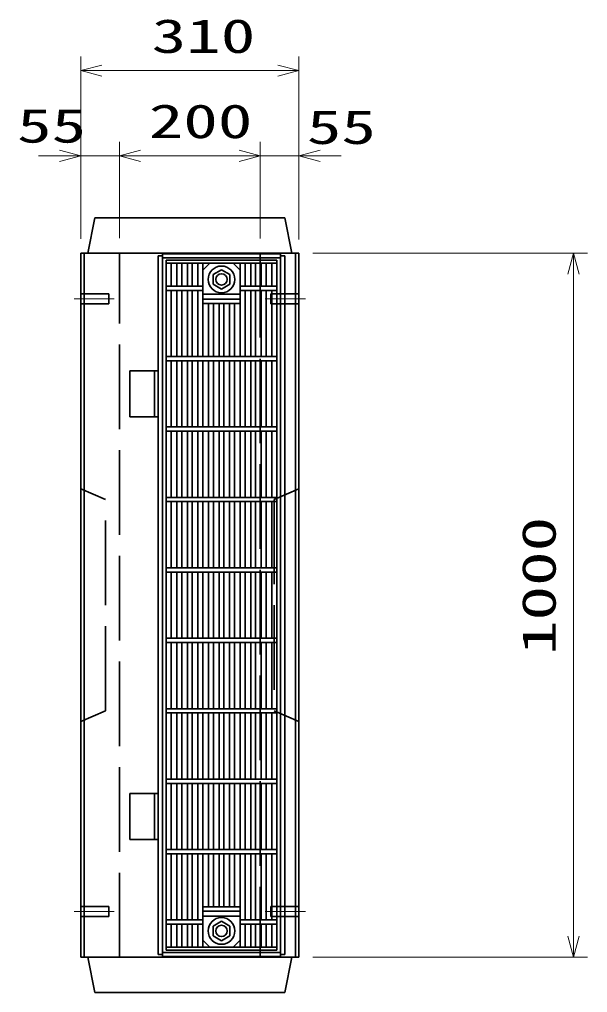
# Model space of a CAD drawing. Units: millimetres on the paper. Extents: x 0 to 841, y 0 to 594.
# Drawn here: x 96.5 to 136.8, y 311.2 to 380.3 of the extents above; entities that cross this region are included whole.
import ezdxf
from ezdxf.enums import TextEntityAlignment as Align

# ---------------------------------------------------------------- set-up
doc = ezdxf.new("R2010")
doc.units = ezdxf.units.MM
doc.linetypes.add('DASHED', pattern=[7.5, 6, -1.5])
doc.linetypes.add('USER1', pattern=[18.5, 12, -1.5, 3.5, -1.5])
for name, color, linetype, lineweight in [('D-BMK（構造物基準線）', 2, 'USER1', 18), ('D-STR-DIM（寸法）', 7, 'Continuous', 13), ('D-STR（構造物）', 1, 'Continuous', 35)]:
    doc.layers.add(name, color=color, linetype=linetype, lineweight=lineweight)
doc.styles.add('ＭＳ ゴシック', font='')
doc.styles.get('ＭＳ ゴシック').set_extended_font_data('MS Gothic')

# ---------------------------------------------------------------- blocks, each defined once
blk = doc.blocks.new('_Open30')
at = {"color": 7, "linetype": 'Continuous', "lineweight": 13}
for p, q in [((-1, 0.2679), (0, 0)), ((0, 0), (-1, -0.2679)), ((0, 0), (-1, 0))]:
    blk.add_line(p, q, dxfattribs=at)

msp = doc.modelspace()

# ---------------------------------------------------------------- linework, layer by layer
at = {"layer": 'D-BMK（構造物基準線）'}
for p, q in [((103.195, 360.469), (100.346, 360.469)), ((116.77, 360.469), (113.92, 360.469)), ((100.346, 316.969), (103.195, 316.969)), ((116.77, 316.969), (113.92, 316.969))]:
    msp.add_line(p, q, dxfattribs=at)
at = {"layer": 'D-STR-DIM（寸法）'}
for p, q in [((100.808, 371.615), (100.808, 377.665)), ((116.308, 371.645), (116.308, 377.665)), ((102.308, 376.665), (114.808, 376.665)), ((100.808, 364.719), (100.808, 371.615)), ((103.558, 364.77), (103.558, 371.615)), ((103.558, 364.77), (103.558, 371.615)), ((113.558, 364.785), (113.558, 371.615)), ((113.558, 364.755), (113.558, 371.615)), ((116.308, 364.688), (116.308, 371.615)), ((99.308, 370.615), (97.808, 370.615)), ((100.808, 370.615), (103.558, 370.615)), ((105.058, 370.615), (106.558, 370.615)), ((105.058, 370.615), (112.058, 370.615)), ((112.058, 370.615), (110.558, 370.615)), ((113.558, 370.615), (116.308, 370.615)), ((117.808, 370.615), (119.308, 370.615)), ((117.308, 363.719), (136.812, 363.719)), ((135.812, 315.219), (135.812, 362.219)), ((117.308, 313.719), (136.812, 313.719))]:
    msp.add_line(p, q, dxfattribs=at)
at = {"layer": 'D-STR（構造物）'}
for p, q in [((101.308, 363.719), (101.808, 366.219)), ((101.808, 366.219), (115.308, 366.219)), ((115.308, 366.219), (115.808, 363.719)), ((100.808, 313.719), (100.808, 363.719)), ((100.808, 363.719), (116.308, 363.719)), ((101.058, 313.719), (101.058, 363.719)), ((106.608, 363.519), (106.308, 363.519)), ((106.308, 363.519), (106.308, 313.919)), ((106.608, 313.769), (106.608, 363.669)), ((115.008, 363.669), (106.608, 363.669)), ((106.608, 363.369), (115.008, 363.369)), ((115.008, 313.769), (115.008, 363.669)), ((115.308, 363.519), (115.008, 363.519)), ((115.308, 313.919), (115.308, 363.519)), ((116.058, 363.719), (116.058, 313.719)), ((116.308, 363.719), (116.308, 313.719)), ((106.883, 314.219), (106.883, 363.219)), ((114.733, 363.219), (106.883, 363.219)), ((106.883, 362.994), (114.733, 362.994)), ((107.233, 361.369), (107.233, 362.994)), ((107.633, 362.994), (107.633, 361.369)), ((107.983, 361.369), (107.983, 362.994)), ((108.383, 361.369), (108.383, 362.994)), ((108.733, 362.994), (108.733, 361.369)), ((109.133, 361.369), (109.133, 362.994)), ((109.483, 356.369), (109.483, 362.994)), ((109.483, 362.494), (109.983, 362.994)), ((111.633, 362.994), (112.133, 362.494)), ((112.133, 362.994), (112.133, 356.369)), ((112.483, 362.994), (112.483, 361.369)), ((112.883, 362.994), (112.883, 361.369)), ((113.233, 361.369), (113.233, 362.994)), ((113.633, 361.369), (113.633, 362.994)), ((113.983, 362.994), (113.983, 361.369)), ((114.383, 361.369), (114.383, 362.994)), ((114.733, 314.219), (114.733, 363.219)), ((110.208, 362.19), (110.808, 362.536)), ((110.208, 361.497), (110.208, 362.19)), ((110.808, 362.536), (111.408, 362.19)), ((111.408, 362.19), (111.408, 361.497)), ((106.883, 361.369), (109.483, 361.369)), ((110.808, 361.151), (110.208, 361.497)), ((111.408, 361.497), (110.808, 361.151)), ((114.733, 361.369), (112.133, 361.369)), ((112.133, 361.369), (114.733, 361.369)), ((109.483, 361.069), (106.883, 361.069)), ((107.233, 361.069), (107.233, 356.369)), ((107.633, 356.369), (107.633, 361.069)), ((107.983, 361.069), (107.983, 356.369)), ((108.383, 361.069), (108.383, 356.369)), ((108.733, 356.369), (108.733, 361.069)), ((109.133, 361.069), (109.133, 356.369)), ((112.133, 360.794), (109.483, 360.794)), ((114.733, 361.069), (112.133, 361.069)), ((112.483, 356.369), (112.483, 361.069)), ((112.883, 356.369), (112.883, 361.069)), ((113.233, 361.069), (113.233, 356.369)), ((113.633, 361.069), (113.633, 356.369)), ((113.983, 356.369), (113.983, 361.069)), ((114.383, 361.069), (114.383, 356.369)), ((109.483, 360.444), (112.133, 360.444)), ((112.133, 360.144), (109.483, 360.144)), ((109.883, 356.369), (109.883, 360.144)), ((110.233, 360.144), (110.233, 356.369)), ((110.633, 356.369), (110.633, 360.144)), ((110.983, 360.144), (110.983, 356.369)), ((111.383, 356.369), (111.383, 360.144)), ((111.733, 360.144), (111.733, 356.369)), ((114.733, 356.369), (106.883, 356.369)), ((106.883, 356.069), (114.733, 356.069)), ((107.233, 356.069), (107.233, 351.369)), ((107.633, 351.369), (107.633, 356.069)), ((107.983, 356.069), (107.983, 351.369)), ((108.383, 356.069), (108.383, 351.369)), ((108.733, 351.369), (108.733, 356.069)), ((109.133, 356.069), (109.133, 351.369)), ((109.483, 351.369), (109.483, 356.069)), ((109.883, 351.369), (109.883, 356.069)), ((110.233, 356.069), (110.233, 351.369)), ((110.633, 351.369), (110.633, 356.069)), ((110.983, 356.069), (110.983, 351.369)), ((111.383, 351.369), (111.383, 356.069)), ((111.733, 356.069), (111.733, 351.369)), ((112.133, 356.069), (112.133, 351.369)), ((112.483, 351.369), (112.483, 356.069)), ((112.883, 351.369), (112.883, 356.069)), ((113.233, 356.069), (113.233, 351.369)), ((113.633, 356.069), (113.633, 351.369)), ((113.983, 351.369), (113.983, 356.069)), ((114.383, 356.069), (114.383, 351.369)), ((104.308, 352.094), (104.308, 355.344)), ((104.308, 355.344), (106.308, 355.344)), ((106.058, 355.344), (106.058, 352.094)), ((106.308, 352.094), (104.308, 352.094)), ((114.733, 351.369), (106.883, 351.369)), ((106.883, 351.069), (114.733, 351.069)), ((107.233, 351.069), (107.233, 346.369)), ((107.633, 346.369), (107.633, 351.069)), ((107.983, 351.069), (107.983, 346.369)), ((108.383, 351.069), (108.383, 346.369)), ((108.733, 346.369), (108.733, 351.069)), ((109.133, 351.069), (109.133, 346.369)), ((109.483, 346.369), (109.483, 351.069)), ((109.883, 346.369), (109.883, 351.069)), ((110.233, 351.069), (110.233, 346.369)), ((110.633, 346.369), (110.633, 351.069)), ((110.983, 351.069), (110.983, 346.369)), ((111.383, 346.369), (111.383, 351.069)), ((111.733, 351.069), (111.733, 346.369)), ((112.133, 351.069), (112.133, 346.369)), ((112.483, 346.369), (112.483, 351.069)), ((112.883, 346.369), (112.883, 351.069)), ((113.233, 351.069), (113.233, 346.369)), ((113.633, 351.069), (113.633, 346.369)), ((113.983, 346.369), (113.983, 351.069)), ((114.383, 351.069), (114.383, 346.369)), ((114.733, 346.369), (106.883, 346.369)), ((106.883, 346.069), (114.733, 346.069)), ((107.233, 346.069), (107.233, 341.369)), ((107.633, 341.369), (107.633, 346.069)), ((107.983, 346.069), (107.983, 341.369)), ((108.383, 346.069), (108.383, 341.369)), ((108.733, 341.369), (108.733, 346.069)), ((109.133, 346.069), (109.133, 341.369)), ((109.483, 341.369), (109.483, 346.069)), ((109.883, 341.369), (109.883, 346.069)), ((110.233, 346.069), (110.233, 341.369)), ((110.633, 341.369), (110.633, 346.069)), ((110.983, 346.069), (110.983, 341.369)), ((111.383, 341.369), (111.383, 346.069)), ((111.733, 346.069), (111.733, 341.369)), ((112.133, 346.069), (112.133, 341.369)), ((112.483, 341.369), (112.483, 346.069)), ((112.883, 341.369), (112.883, 346.069)), ((113.233, 346.069), (113.233, 341.369)), ((113.633, 346.069), (113.633, 341.369)), ((113.983, 341.369), (113.983, 346.069)), ((114.383, 346.069), (114.383, 341.369)), ((114.733, 341.369), (106.883, 341.369)), ((106.883, 341.069), (114.733, 341.069)), ((107.233, 341.069), (107.233, 336.369)), ((107.633, 336.369), (107.633, 341.069)), ((107.983, 341.069), (107.983, 336.369)), ((108.383, 341.069), (108.383, 336.369)), ((108.733, 336.369), (108.733, 341.069)), ((109.133, 341.069), (109.133, 336.369)), ((109.483, 336.369), (109.483, 341.069)), ((109.883, 336.369), (109.883, 341.069)), ((110.233, 341.069), (110.233, 336.369)), ((110.633, 336.369), (110.633, 341.069)), ((110.983, 341.069), (110.983, 336.369)), ((111.383, 336.369), (111.383, 341.069)), ((111.733, 341.069), (111.733, 336.369)), ((112.133, 341.069), (112.133, 336.369)), ((112.483, 336.369), (112.483, 341.069)), ((112.883, 336.369), (112.883, 341.069)), ((113.233, 341.069), (113.233, 336.369)), ((113.633, 341.069), (113.633, 336.369)), ((113.983, 336.369), (113.983, 341.069)), ((114.383, 341.069), (114.383, 336.369)), ((114.733, 336.369), (106.883, 336.369)), ((106.883, 336.069), (114.733, 336.069)), ((107.233, 336.069), (107.233, 331.369)), ((107.633, 331.369), (107.633, 336.069)), ((107.983, 336.069), (107.983, 331.369)), ((108.383, 336.069), (108.383, 331.369)), ((108.733, 331.369), (108.733, 336.069)), ((109.133, 336.069), (109.133, 331.369)), ((109.483, 331.369), (109.483, 336.069)), ((109.883, 331.369), (109.883, 336.069)), ((110.233, 336.069), (110.233, 331.369)), ((110.633, 331.369), (110.633, 336.069)), ((110.983, 336.069), (110.983, 331.369)), ((111.383, 331.369), (111.383, 336.069)), ((111.733, 336.069), (111.733, 331.369)), ((112.133, 336.069), (112.133, 331.369)), ((112.483, 331.369), (112.483, 336.069)), ((112.883, 331.369), (112.883, 336.069)), ((113.233, 336.069), (113.233, 331.369)), ((113.633, 336.069), (113.633, 331.369)), ((113.983, 331.369), (113.983, 336.069)), ((114.383, 336.069), (114.383, 331.369)), ((114.733, 331.369), (106.883, 331.369)), ((106.883, 331.069), (114.733, 331.069)), ((107.233, 331.069), (107.233, 326.369)), ((107.633, 326.369), (107.633, 331.069)), ((107.983, 331.069), (107.983, 326.369)), ((108.383, 331.069), (108.383, 326.369)), ((108.733, 326.369), (108.733, 331.069)), ((109.133, 331.069), (109.133, 326.369)), ((109.483, 326.369), (109.483, 331.069)), ((109.883, 326.369), (109.883, 331.069)), ((110.233, 331.069), (110.233, 326.369)), ((110.633, 326.369), (110.633, 331.069)), ((110.983, 331.069), (110.983, 326.369)), ((111.383, 326.369), (111.383, 331.069)), ((111.733, 331.069), (111.733, 326.369)), ((112.133, 331.069), (112.133, 326.369)), ((112.483, 326.369), (112.483, 331.069)), ((112.883, 326.369), (112.883, 331.069)), ((113.233, 331.069), (113.233, 326.369)), ((113.633, 331.069), (113.633, 326.369)), ((113.983, 326.369), (113.983, 331.069)), ((114.383, 331.069), (114.383, 326.369)), ((114.733, 326.369), (106.883, 326.369)), ((106.883, 326.069), (114.733, 326.069)), ((107.233, 326.069), (107.233, 321.369)), ((107.633, 321.369), (107.633, 326.069)), ((107.983, 326.069), (107.983, 321.369)), ((108.383, 326.069), (108.383, 321.369)), ((108.733, 321.369), (108.733, 326.069)), ((109.133, 326.069), (109.133, 321.369)), ((109.483, 321.369), (109.483, 326.069)), ((109.883, 321.369), (109.883, 326.069)), ((110.233, 326.069), (110.233, 321.369)), ((110.633, 321.369), (110.633, 326.069)), ((110.983, 326.069), (110.983, 321.369)), ((111.383, 321.369), (111.383, 326.069)), ((111.733, 326.069), (111.733, 321.369)), ((112.133, 326.069), (112.133, 321.369)), ((112.483, 321.369), (112.483, 326.069)), ((112.883, 321.369), (112.883, 326.069)), ((113.233, 326.069), (113.233, 321.369)), ((113.633, 326.069), (113.633, 321.369)), ((113.983, 321.369), (113.983, 326.069)), ((114.383, 326.069), (114.383, 321.369)), ((104.308, 322.094), (104.308, 325.344)), ((104.308, 325.344), (106.308, 325.344)), ((106.058, 325.344), (106.058, 322.094)), ((106.308, 322.094), (104.308, 322.094)), ((106.883, 321.369), (114.733, 321.369)), ((114.733, 321.069), (106.883, 321.069)), ((107.233, 321.069), (107.233, 316.369)), ((107.633, 316.369), (107.633, 321.069)), ((107.983, 321.069), (107.983, 316.369)), ((108.383, 321.069), (108.383, 316.369)), ((108.733, 316.369), (108.733, 321.069)), ((109.133, 321.069), (109.133, 316.369)), ((109.483, 314.444), (109.483, 321.069)), ((109.883, 317.294), (109.883, 321.069)), ((110.233, 321.069), (110.233, 317.294)), ((110.633, 317.294), (110.633, 321.069)), ((110.983, 321.069), (110.983, 317.294)), ((111.383, 317.294), (111.383, 321.069)), ((111.733, 321.069), (111.733, 317.294)), ((112.133, 321.069), (112.133, 314.444)), ((112.483, 316.369), (112.483, 321.069)), ((112.883, 316.369), (112.883, 321.069)), ((113.233, 321.069), (113.233, 316.369)), ((113.633, 321.069), (113.633, 316.369)), ((113.983, 316.369), (113.983, 321.069)), ((114.383, 321.069), (114.383, 316.369)), ((112.133, 317.294), (109.483, 317.294)), ((109.483, 316.994), (112.133, 316.994)), ((112.133, 316.644), (109.483, 316.644)), ((109.483, 316.369), (106.883, 316.369)), ((106.883, 316.069), (109.483, 316.069)), ((107.233, 316.069), (107.233, 314.444)), ((107.633, 314.444), (107.633, 316.069)), ((107.983, 316.069), (107.983, 314.444)), ((108.383, 316.069), (108.383, 314.444)), ((108.733, 314.444), (108.733, 316.069)), ((109.133, 316.069), (109.133, 314.444)), ((110.808, 316.287), (110.208, 315.94)), ((110.208, 315.94), (110.208, 315.247)), ((111.408, 315.94), (110.808, 316.287)), ((111.408, 315.247), (111.408, 315.94)), ((114.733, 316.369), (112.133, 316.369)), ((112.133, 316.069), (114.733, 316.069)), ((112.483, 314.444), (112.483, 316.069)), ((112.883, 314.444), (112.883, 316.069)), ((113.233, 316.069), (113.233, 314.444)), ((113.633, 316.069), (113.633, 314.444)), ((113.983, 314.444), (113.983, 316.069)), ((114.383, 316.069), (114.383, 314.444)), ((110.208, 315.247), (110.808, 314.901)), ((110.808, 314.901), (111.408, 315.247)), ((114.733, 314.444), (106.883, 314.444)), ((109.483, 314.944), (109.983, 314.444)), ((111.633, 314.444), (112.133, 314.944)), ((116.308, 313.719), (100.808, 313.719)), ((101.308, 313.719), (101.808, 311.219)), ((106.308, 313.919), (106.608, 313.919)), ((115.008, 314.069), (106.608, 314.069)), ((106.608, 313.769), (115.008, 313.769)), ((115.008, 313.769), (106.608, 313.769)), ((106.883, 314.219), (114.733, 314.219)), ((115.008, 313.919), (115.308, 313.919)), ((115.308, 311.219), (115.808, 313.719)), ((101.808, 311.219), (115.308, 311.219))]:
    msp.add_line(p, q, dxfattribs=at)
at = {"layer": 'D-STR（構造物）', "linetype": 'DASHED'}
for p, q in [((103.558, 313.719), (103.558, 363.719)), ((113.558, 363.719), (113.558, 313.719)), ((100.808, 360.819), (102.808, 360.819)), ((102.808, 360.819), (102.808, 360.119)), ((116.308, 360.819), (114.308, 360.819)), ((114.308, 360.819), (114.308, 360.119)), ((102.808, 360.119), (100.808, 360.119)), ((114.308, 360.119), (116.308, 360.119)), ((102.558, 346.219), (100.808, 346.969)), ((116.308, 346.969), (114.558, 346.219)), ((102.558, 331.219), (102.558, 346.219)), ((114.558, 346.219), (114.558, 331.219)), ((100.808, 330.469), (102.558, 331.219)), ((114.558, 331.219), (116.308, 330.469)), ((100.808, 317.319), (102.808, 317.319)), ((102.808, 317.319), (102.808, 316.619)), ((116.308, 317.319), (114.308, 317.319)), ((114.308, 317.319), (114.308, 316.619)), ((102.808, 316.619), (100.808, 316.619)), ((114.308, 316.619), (116.308, 316.619))]:
    msp.add_line(p, q, dxfattribs=at)
at = {"layer": 'D-STR（構造物）'}
for centre, radius in [((110.808, 361.844), 0.95), ((110.808, 361.844), 0.4), ((110.808, 315.594), 0.95), ((110.808, 315.594), 0.4)]:
    msp.add_circle(centre, radius, dxfattribs=at)

# ---------------------------------------------------------------- block references
at = {"layer": 'D-STR-DIM（寸法）', "xscale": 1.5, "yscale": 1.5}
for p, rotation in [((100.808, 376.665), 180), ((103.558, 370.615), 180), ((103.558, 370.615), 180), ((116.308, 370.615), 180), ((135.812, 363.719), 90), ((135.812, 313.719), 270)]:
    msp.add_blockref('_Open30', p, dxfattribs=dict(at, rotation=rotation))
for p in [(116.308, 376.665), (100.808, 370.615), (113.558, 370.615), (113.558, 370.615)]:
    msp.add_blockref('_Open30', p, dxfattribs=at)

# ---------------------------------------------------------------- texts
at = {"layer": 'D-STR-DIM（寸法）', "style": 'ＭＳ ゴシック', "width": 1.5}
for s, p in [('310', (105.85, 377.203)), ('55', (96.289, 370.834)), ('200', (105.641, 371.153)), ('55', (116.873, 370.739))]:
    msp.add_text(s, height=2.405, dxfattribs=at).set_placement(p, align=Align.BOTTOM_LEFT)
msp.add_text('1000', height=2.405, rotation=90, dxfattribs=at).set_placement((135.274, 335.177), align=Align.BOTTOM_LEFT)

doc.saveas('drawing.dxf')
